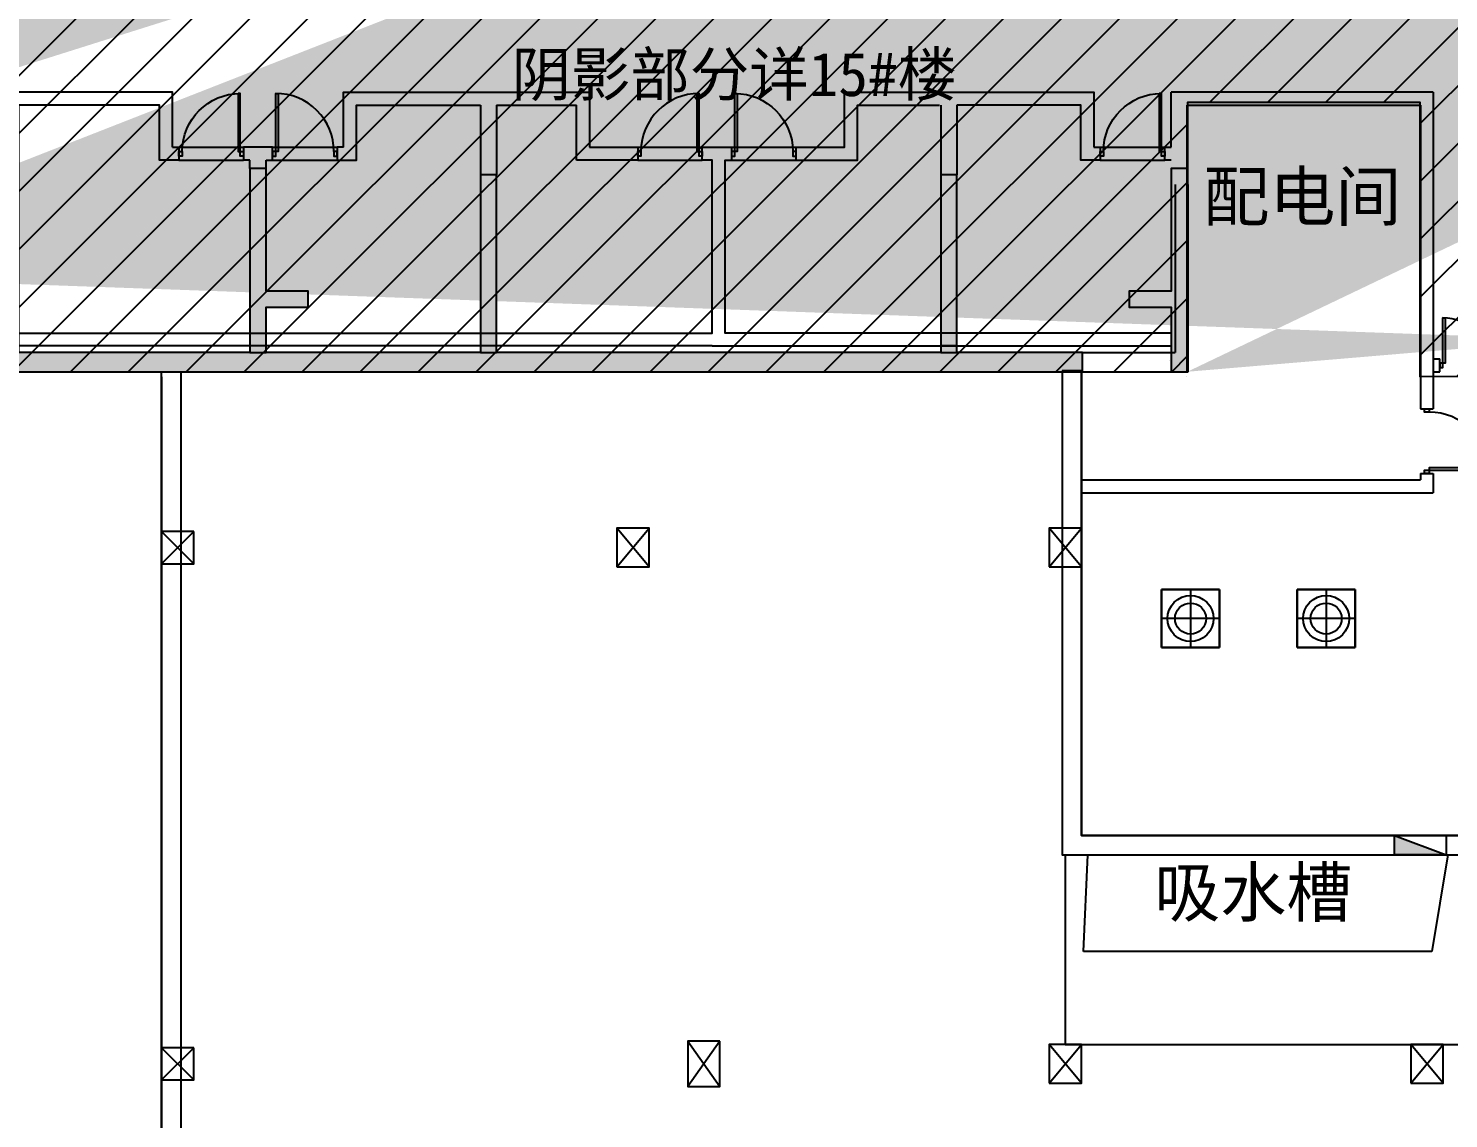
# Model space of a CAD drawing. Header units: millimetres. Extents: x 693907 to 1906102, y -24098 to 332602.
# Drawn here: x 748654 to 770654, y 136951 to 153846 of the extents above; entities that cross this region are included whole.
import ezdxf
from ezdxf.enums import TextEntityAlignment as Align

# ---------------------------------------------------------------- set-up
doc = ezdxf.new("R2010")
doc.units = ezdxf.units.MM
doc.header["$LTSCALE"] = 100
for name, color, linetype in [('-ACO-TTLB', 153, 'Continuous'), ('15#-HW-B1F$0$S-HATCH-S', 252, 'Continuous'), ('A-HATCH', 251, 'Continuous'), ('A-ROOM-IDEN', 31, 'Continuous'), ('A-WIND-IDEN', 244, 'Continuous'), ('A6-DK-B1F$0$A-CONC', 30, 'Continuous'), ('A6-DK-B1F$0$A-DOOR', 190, 'Continuous'), ('A6-DK-B1F$0$A-HOLE-WALL', 1, 'Continuous'), ('A6-DK-B1F$0$A-WALL', 2, 'Continuous'), ('A6-DK-BG-B1F$0$A-STAIR', 142, 'Continuous'), ('A6-W-B1$0$S-DK', 7, 'Continuous'), ('A6-W-B1$0$S-HATCH-X', 251, 'Continuous'), ('A6-W-B1$0$S-WALL-S', 4, 'Continuous'), ('B_阀门', 7, 'Continuous'), ('X-BF-15$0$A-HOLE-WALL', 1, 'Continuous'), ('X-BF-15$0$A-WALL', 2, 'Continuous'), ('X-BF-15$0$XU-CORE-SF$0$A-DOOR', 190, 'Continuous'), ('X-BF-15$0$XU-CORE-SF$0$XU-CORE-SF$0$A-STAIR', 142, 'Continuous'), ('xref(dwg引用图层)', 7, 'Continuous')]:
    doc.layers.add(name, color=color, linetype=linetype)
doc.layers.add('A6-W-B1$0$S-EDIT', color=241, linetype='Continuous', plot=False)
doc.styles.add('B_HZ', font='TXT', dxfattribs={"width": 0.8, "bigfont": 'GBCBIG'})
doc.styles.add('华文细黑', font='STXIHEI.TTF')

# ---------------------------------------------------------------- blocks, each defined once
blk = doc.blocks.new('*U271')
at = {"color": 0, "linetype": 'ByBlock', "lineweight": -2}
for points in [[(85, 935), (85, 35), (50, 35), (50, 935)], [(50, 35), (0, 35), (0, -35), (50, -35)], [(1000, 35), (950, 35), (950, -35), (1000, -35)]]:
    blk.add_lwpolyline(points, close=True, dxfattribs=at)
blk.add_arc((50, 35), 900, 360, 90, dxfattribs=at)
blk = doc.blocks.new('*U273')
at = {"color": 0, "linetype": 'ByBlock', "lineweight": -2}
for points in [[(-85, 935), (-85, 35), (-50, 35), (-50, 935)], [(-1000, 35), (-950, 35), (-950, -35), (-1000, -35)], [(-50, 35), (0, 35), (0, -35), (-50, -35)]]:
    blk.add_lwpolyline(points, close=True, dxfattribs=at)
blk.add_arc((-50, 35), 900, 90, 180, dxfattribs=at)
blk = doc.blocks.new('*U267')
at = {"layer": 'X-BF-15$0$A-HOLE-WALL'}
blk.add_lwpolyline([(100, 250), (0, 250), (0, 0), (100, 0)], close=True, dxfattribs=at)
blk.add_solid([(0, 250), (100, 0), (0, 0), (0, 250)], dxfattribs=at)
blk = doc.blocks.new('X-BF-15')
at = {"layer": 'X-BF-15$0$A-WALL'}
for p, q in [((31270, 4840), (27210, 4840)), ((27210, 3990), (27210, 4840)), ((31270, 4840), (31270, 690)), ((16510, 4640), (16510, 3560)), ((16760, 4640), (17997, 4640)), ((16760, 4640), (16760, 3560)), ((17997, 3790), (17997, 4640)), ((23640, 4640), (23640, 3561)), ((23890, 4640), (23890, 4640)), ((23890, 4640), (23890, 3561)), ((27460, 4640), (31070, 4640)), ((27460, 3660), (27460, 4640)), ((31070, 4640), (31070, 690)), ((18197, 3990), (18947, 3990)), ((18947, 3990), (18947, 3790)), ((12940, 3790), (12840, 3790)), ((12940, 3660), (12940, 3790)), ((13190, 3660), (13190, 3790)), ((18947, 3790), (17997, 3790)), ((27190, 690), (27190, 690)), ((27190, 690), (27190, 690)), ((27440, 440), (27440, 440))]:
    blk.add_line(p, q, dxfattribs=at)
for points in [[(11740, 3990), (11740, 4840), (9205, 4840)], [(14390, 3990), (14390, 4840), (18197, 4840), (18197, 3990)], [(11740, 3990), (11840, 3990), (11840, 3790), (11540, 3790), (11540, 4640), (9356, 4640), (9356, 810)], [(14390, 3990), (14290, 3990), (14290, 3790), (14590, 3790), (14590, 4640), (16510, 4640)], [(21400, 3790), (21400, 3990), (22150, 3990), (22150, 4840), (26010, 4840), (26010, 3990)], [(21400, 3790), (22350, 3790), (22350, 4640), (23620, 4640)], [(26010, 3990), (26110, 3990), (26110, 3790), (25810, 3790), (25810, 4640), (23890, 4640)], [(13190, 3790), (13290, 3790), (13290, 3990), (12840, 3990), (12840, 3790)], [(19947, 3790), (19947, 3990), (20400, 3990), (20400, 3790)], [(27210, 3790), (27110, 3790), (27110, 3990), (27210, 3990)], [(9356, 1110), (20100, 1110), (20100, 3790), (19947, 3790)], [(27210, 1110), (20300, 1110), (20300, 3790), (20400, 3790)], [(20100, 910), (20100, 910), (9356, 910)], [(20100, 910), (20100, 910), (27210, 910)], [(25835, 810), (27210, 810)], [(25835, 510), (27210, 510)]]:
    blk.add_lwpolyline(points, dxfattribs=at)
blk.add_lwpolyline([(20050, 3790), (20050, 3790)], close=True, dxfattribs=at)
at = {"layer": 'X-BF-15$0$XU-CORE-SF$0$XU-CORE-SF$0$A-STAIR'}
for p, q in [((11840, 3990), (12840, 3990)), ((13290, 3990), (14290, 3990)), ((18947, 3990), (19947, 3990)), ((20400, 3990), (21400, 3990)), ((26110, 3990), (27110, 3990)), ((11840, 3790), (12840, 3790)), ((13290, 3790), (14290, 3790)), ((18947, 3790), (19947, 3790)), ((20400, 3790), (21400, 3790)), ((26110, 3790), (27110, 3790))]:
    blk.add_line(p, q, dxfattribs=at)
at = {"layer": 'X-BF-15$0$A-HOLE-WALL', "rotation": 90}
for p in [(13190, 810), (16760, 810), (23891, 810)]:
    blk.add_blockref('*U267', p, dxfattribs=at)
at = {"layer": 'X-BF-15$0$XU-CORE-SF$0$A-DOOR', "extrusion": (0, 0, -1), "zscale": -1}
for name, p in [('*U271', (-12840, 3888)), ('*U273', (-20400, 3888)), ('*U271', (-27110, 3888))]:
    blk.add_blockref(name, p, dxfattribs=at)
at = {"layer": 'X-BF-15$0$XU-CORE-SF$0$A-DOOR', "extrusion": (0, 0, -1), "xscale": -1, "zscale": -1, "rotation": 359.9999984791494}
blk.add_blockref('*U271', (-13290, 3888), dxfattribs=at)
at = {"layer": 'X-BF-15$0$XU-CORE-SF$0$A-DOOR', "extrusion": (0, 0, -1), "xscale": -1, "zscale": -1}
blk.add_blockref('*U273', (-19947, 3888), dxfattribs=at)
blk = doc.blocks.new('15#-HW-B1F$0$1616121653', base_point=(510310, -168714))
at = {"layer": '15#-HW-B1F$0$S-HATCH-S'}
h = blk.add_hatch(color=256, dxfattribs=at)
h.dxf.hatch_style = 1
h.paths.add_polyline_path([(547710, -157424), (547010, -157424), (547010, -157674), (547460, -157674), (547460, -160364), (548320, -160364), (548320, -160114), (547710, -160114)], flags=17)
edge = h.paths.add_edge_path()
edge.add_line((551860, -166454), (551861, -167954))
edge.add_line((551861, -167954), (551861, -168004))
edge.add_line((551861, -168004), (551111, -168004))
edge.add_line((551111, -168004), (551111, -167754))
edge.add_line((551111, -167754), (551610, -167754))
edge.add_line((551610, -167754), (551610, -166454))
edge.add_line((551610, -166454), (551360, -166454))
edge.add_line((551360, -166454), (551360, -165954))
edge.add_line((551360, -165954), (551860, -165954))
edge.add_line((551860, -165954), (551860, -166454))
edge.add_line((551111, -162124), (551861, -162124))
edge.add_line((551861, -162124), (551861, -163774))
edge.add_line((551861, -163774), (551610, -163774))
edge.add_line((551610, -163774), (551610, -162374))
edge.add_line((551610, -162374), (549460, -162374))
edge.add_line((549460, -162374), (549460, -162124))
edge.add_line((549460, -162124), (550860, -162124))
edge.add_line((550860, -162124), (550860, -160364))
edge.add_line((550860, -160364), (550360, -160364))
edge.add_line((550360, -160364), (550360, -160114))
edge.add_line((550360, -160114), (550860, -160114))
edge.add_line((550860, -160114), (550860, -159264))
edge.add_line((550860, -159264), (550611, -159264))
edge.add_line((550611, -159264), (550611, -158764))
edge.add_line((550611, -158764), (551111, -158764))
edge.add_line((551111, -158764), (551111, -159264))
edge.add_line((551111, -159264), (551111, -160364))
edge.add_line((551111, -160364), (551110, -160364))
edge.add_line((551110, -160364), (551110, -162124))
edge.add_line((538820, -168004), (538820, -164854))
edge.add_line((538820, -164854), (538570, -164854))
edge.add_line((538570, -164854), (538570, -166754))
edge.add_line((538570, -166754), (537920, -166754))
edge.add_line((537920, -166754), (537920, -167004))
edge.add_line((537920, -167004), (538570, -167004))
edge.add_line((538570, -167004), (538570, -168004))
edge.add_line((538570, -168004), (538820, -168004))
edge.add_line((544750, -167504), (544750, -167004))
edge.add_line((544750, -167004), (545400, -167004))
edge.add_line((545400, -167004), (545400, -166754))
edge.add_line((545400, -166754), (544750, -166754))
edge.add_line((544750, -166754), (544750, -164854))
edge.add_line((544750, -164854), (544500, -164854))
edge.add_line((544500, -164854), (544500, -168004))
edge.add_line((544500, -168004), (544750, -168004))
edge.add_line((544750, -168004), (545000, -168004))
edge.add_line((545000, -168004), (545000, -167504))
edge.add_line((545000, -167504), (544750, -167504))
edge.add_line((511160, -166304), (511160, -168004))
edge.add_line((511160, -168004), (537195, -168004))
edge.add_line((537195, -168004), (537195, -167704))
edge.add_line((537195, -167704), (535251, -167704))
edge.add_line((535251, -167704), (535251, -164954))
edge.add_line((535251, -164954), (535001, -164954))
edge.add_line((535001, -164954), (535000, -167704))
edge.add_line((535000, -167704), (528120, -167704))
edge.add_line((528120, -167704), (528120, -164954))
edge.add_line((528120, -164954), (527870, -164954))
edge.add_line((527870, -164954), (527870, -167704))
edge.add_line((527870, -167704), (524550, -167704))
edge.add_line((524550, -167704), (524550, -167004))
edge.add_line((524550, -167004), (525200, -167004))
edge.add_line((525200, -167004), (525200, -166754))
edge.add_line((525200, -166754), (524550, -166754))
edge.add_line((524550, -166754), (524550, -164854))
edge.add_line((524550, -164854), (524300, -164854))
edge.add_line((524300, -164854), (524300, -167704))
edge.add_line((524300, -167704), (518620, -167704))
edge.add_line((518620, -167704), (518620, -164854))
edge.add_line((518620, -164854), (518370, -164854))
edge.add_line((518370, -164854), (518370, -166754))
edge.add_line((518370, -166754), (517720, -166754))
edge.add_line((517720, -166754), (517720, -167004))
edge.add_line((517720, -167004), (518370, -167004))
edge.add_line((518370, -167004), (518370, -167704))
edge.add_line((518370, -167704), (515050, -167704))
edge.add_line((515050, -167704), (515050, -164954))
edge.add_line((515050, -164954), (514800, -164954))
edge.add_line((514800, -164954), (514800, -167704))
edge.add_line((514800, -167704), (511460, -167704))
edge.add_line((511460, -167704), (511460, -165954))
edge.add_line((511460, -165954), (510660, -165954))
edge.add_line((510660, -165954), (510660, -162324))
edge.add_line((510660, -162324), (511210, -162324))
edge.add_line((511210, -162324), (511210, -163774))
edge.add_line((511210, -163774), (511460, -163774))
edge.add_line((511460, -163774), (511460, -162324))
edge.add_line((511460, -162324), (513660, -162324))
edge.add_line((513660, -162324), (513660, -162074))
edge.add_line((513660, -162074), (512311, -162074))
edge.add_line((512311, -162074), (512310, -160364))
edge.add_line((512310, -160364), (512610, -160364))
edge.add_line((512610, -160364), (512610, -160114))
edge.add_line((512610, -160114), (512311, -160114))
edge.add_line((512311, -160114), (512311, -157724))
edge.add_line((512311, -157724), (515410, -157724))
edge.add_line((515410, -157724), (515410, -160114))
edge.add_line((515410, -160114), (514800, -160114))
edge.add_line((514800, -160114), (514800, -160364))
edge.add_line((514800, -160364), (515660, -160364))
edge.add_line((515660, -160364), (515660, -157724))
edge.add_line((515660, -157724), (518370, -157724))
edge.add_line((518370, -157724), (518370, -159414))
edge.add_line((518370, -159414), (518193, -159414))
edge.add_line((518193, -159414), (518193, -159664))
edge.add_line((518193, -159664), (518943, -159664))
edge.add_line((518943, -159664), (518943, -159414))
edge.add_line((518943, -159414), (518620, -159414))
edge.add_line((518620, -159414), (518620, -156904))
edge.add_line((518620, -156904), (521100, -156904))
edge.add_line((521100, -156904), (521100, -157254))
edge.add_line((521100, -157254), (521450, -157254))
edge.add_line((521450, -157254), (521450, -159664))
edge.add_line((521450, -159664), (521700, -159664))
edge.add_line((521700, -159664), (521700, -156604))
edge.add_line((521700, -156604), (518320, -156604))
edge.add_line((518320, -156604), (518320, -157424))
edge.add_line((518320, -157424), (512011, -157424))
edge.add_line((512011, -157424), (512011, -160364))
edge.add_line((512011, -160364), (512011, -161974))
edge.add_line((512011, -161974), (510310, -161974))
edge.add_line((510310, -161974), (510310, -166304))
edge.add_line((510310, -166304), (511160, -166304))
edge.add_line((541720, -156654), (542020, -156654))
edge.add_line((541420, -156654), (544750, -156654))
edge.add_line((544750, -156654), (544750, -157424))
edge.add_line((544750, -157424), (545250, -157424))
edge.add_line((545250, -157424), (545250, -157674))
edge.add_line((545250, -157674), (544750, -157674))
edge.add_line((544750, -157674), (544750, -159414))
edge.add_line((544750, -159414), (544927, -159414))
edge.add_line((544927, -159414), (544927, -159664))
edge.add_line((544927, -159664), (544700, -159664))
edge.add_line((544700, -159664), (544177, -159664))
edge.add_line((544177, -159664), (544177, -159414))
edge.add_line((544177, -159414), (544500, -159414))
edge.add_line((544500, -159414), (544500, -156904))
edge.add_line((544500, -156904), (542020, -156904))
edge.add_line((542020, -156904), (542020, -157254))
edge.add_line((542020, -157254), (541670, -157254))
edge.add_line((541670, -157254), (541670, -159664))
edge.add_line((541670, -159664), (541420, -159664))
edge.add_line((541420, -159664), (541420, -157254))
edge.add_line((541420, -157254), (541420, -157254))
edge.add_line((541420, -157254), (541420, -156654))
edge.add_line((511160, -168514), (511560, -168514))
edge.add_line((511360, -168714), (511360, -168314))
edge.add_line((511460, -162374), (511460, -162374))
edge.add_line((524550, -154919), (524550, -154654))
edge.add_line((524550, -154654), (521100, -154654))
edge.add_line((521100, -154654), (521100, -155254))
edge.add_line((521100, -155254), (521700, -155254))
edge.add_line((521700, -155254), (521700, -154904))
edge.add_line((521700, -154904), (524300, -154904))
edge.add_line((524300, -154904), (524300, -155004))
edge.add_line((524300, -155004), (524300, -157674))
edge.add_line((524300, -157674), (525050, -157674))
edge.add_line((525050, -157674), (525050, -157424))
edge.add_line((525050, -157424), (524550, -157424))
edge.add_line((524550, -157424), (524550, -155219))
edge.add_line((524550, -155219), (524550, -155219))
edge.add_line((524550, -155219), (524550, -154919))
h = blk.add_hatch(color=256, dxfattribs=at)
h.dxf.hatch_style = 1
h.paths.add_polyline_path([(521700, -156604), (518320, -156604), (518320, -157424), (512011, -157424), (512011, -160364), (512011, -161974), (510310, -161974), (510310, -166304), (511160, -166304), (511160, -168004), (537195, -168004), (537195, -167704), (535251, -167704), (535251, -164954), (535001, -164954), (535000, -167704), (528120, -167704), (528120, -164954), (527870, -164954), (527870, -167704), (524550, -167704), (524550, -167004), (525200, -167004), (525200, -166754), (524550, -166754), (524550, -164854), (524300, -164854), (524300, -167704), (518620, -167704), (518620, -164854), (518370, -164854), (518370, -166754), (517720, -166754), (517720, -167004), (518370, -167004), (518370, -167704), (515050, -167704), (515050, -164954), (514800, -164954), (514800, -167704), (511460, -167704), (511460, -165954), (510660, -165954), (510660, -162324), (511210, -162324), (511210, -163774), (511460, -163774), (511460, -162324), (513660, -162324), (513660, -162074), (512311, -162074), (512310, -160364), (512610, -160364), (512610, -160114), (512311, -160114), (512311, -157724), (515410, -157724), (515410, -160114), (514800, -160114), (514800, -160364), (515660, -160364), (515660, -157724), (518370, -157724), (518370, -159414), (518193, -159414), (518193, -159664), (518943, -159664), (518943, -159414), (518620, -159414), (518620, -156904), (521100, -156904), (521100, -157254), (521450, -157254), (521450, -159664), (521700, -159664)])
h = blk.add_hatch(color=256, dxfattribs=at)
h.dxf.hatch_style = 1
h.paths.add_polyline_path([(538820, -164854), (538570, -164854), (538570, -166754), (537920, -166754), (537920, -167004), (538570, -167004), (538570, -168004), (538820, -168004)])
at = {"color": 0, "linetype": 'ByBlock', "lineweight": -2}
for points in [[(511160, -168004), (537195, -168004), (537195, -167704), (535251, -167704), (535251, -164954), (535001, -164954), (535000, -167704), (535000, -167704), (528120, -167704), (528120, -164954), (527870, -164954), (527870, -167704), (524550, -167704), (524550, -167004), (525200, -167004), (525200, -166754), (524550, -166754), (524550, -164854), (524300, -164854), (524300, -167704), (518620, -167704)], [(538820, -168004), (538820, -164854), (538570, -164854), (538570, -166754), (537920, -166754), (537920, -167004), (538570, -167004), (538570, -168004), (538820, -168004)]]:
    blk.add_lwpolyline(points, dxfattribs=at)
blk = doc.blocks.new('15#-HW-B1F')
at = {"color": 0, "linetype": 'ByBlock', "lineweight": -2}
blk.add_blockref('15#-HW-B1F$0$1616121653', (-1050, -200), dxfattribs=at)
blk = doc.blocks.new('BF1')
at = {"layer": 'xref(dwg引用图层)'}
blk.add_blockref('15#-HW-B1F', (-3070, 148015), dxfattribs=at)
blk = doc.blocks.new('A6-W-B1$0$Z-3')
at = {"layer": 'A6-W-B1$0$S-EDIT'}
for p, q in [((-250, 250), (250, -250)), ((250, 250), (-250, -250))]:
    blk.add_line(p, q, dxfattribs=at)
at = {"layer": 'A6-W-B1$0$S-WALL-S', "color": 0, "linetype": 'ByBlock', "lineweight": -2}
blk.add_lwpolyline([(250, 250), (-250, 250), (-250, -250), (250, -250), (250, 250)], dxfattribs=at)
blk = doc.blocks.new('A6-W-B1$0$Z-2')
at = {"layer": 'A6-W-B1$0$S-EDIT'}
for p, q in [((72869, 44139), (73369, 43539)), ((73369, 44139), (72869, 43539))]:
    blk.add_line(p, q, dxfattribs=at)
at = {"layer": 'A6-W-B1$0$S-WALL-S', "color": 0, "linetype": 'ByBlock', "lineweight": -2}
blk.add_lwpolyline([(73369, 44139), (72869, 44139), (72869, 43539), (73369, 43539), (73369, 44139)], dxfattribs=at)
blk = doc.blocks.new('A6-W-B1$0$Z-1')
at = {"layer": 'A6-W-B1$0$S-EDIT'}
for p, q in [((91833, 54151), (92533, 54651)), ((91833, 54651), (92533, 54151))]:
    blk.add_line(p, q, dxfattribs=at)
at = {"layer": 'A6-W-B1$0$S-WALL-S', "color": 0, "linetype": 'ByBlock', "lineweight": -2}
blk.add_lwpolyline([(91833, 54651), (91833, 54151), (92533, 54151), (92533, 54651), (91833, 54651)], dxfattribs=at)
blk = doc.blocks.new('*U412')
at = {"layer": 'A6-W-B1$0$S-HATCH-X'}
blk.add_hatch(color=256, dxfattribs=at).paths.add_polyline_path([(0, 0), (0, -800), (300, 0)])
at = {"layer": 'A6-W-B1$0$S-DK'}
blk.add_line((300, 0), (0, -800), dxfattribs=at)
blk.add_lwpolyline([(0, 0), (300, 0), (300, -800), (0, -800)], close=True, dxfattribs=at)
blk = doc.blocks.new('A6-W-B1', base_point=(85957, 40190))
at = {"layer": 'A6-W-B1$0$S-WALL-S'}
for points in [[(94757, 173290), (94457, 173290), (94457, 188715), (94757, 188715), (94757, 173290)], [(108407, 188730), (108407, 181230), (130107, 181230), (130107, 162780), (122407, 162780), (122407, 174240), (94757, 174240), (94757, 173940), (122107, 173940), (122107, 162480), (130407, 162480), (130407, 181530), (108707, 181530), (108707, 188730), (108407, 188730)]]:
    blk.add_lwpolyline(points, dxfattribs=at)
at = {"layer": 'A6-W-B1$0$S-DK', "rotation": 90}
blk.add_blockref('*U412', (113557, 181230), dxfattribs=at)
at = {"layer": 'A6-W-B1$0$S-WALL-S'}
for p in [(94707, 185990), (94707, 177990)]:
    blk.add_blockref('A6-W-B1$0$Z-3', p, dxfattribs=at)
for name, p, rotation in [('A6-W-B1$0$Z-2', (174877, 229829), 180), ('A6-W-B1$0$Z-2', (181577, 229829), 180), ('A6-W-B1$0$Z-1', (48456, 270173), 270), ('A6-W-B1$0$Z-2', (181577, 221829), 180), ('A6-W-B1$0$Z-2', (187177, 221829), 180)]:
    blk.add_blockref(name, p, dxfattribs=dict(at, rotation=rotation))
blk = doc.blocks.new('B-闸阀')
at = {"layer": 'B_阀门'}
for p, q in [((175, 125), (-175, -125)), ((175, -125), (-175, 125)), ((-175, 125), (-175, -125)), ((0, 125), (0, -125)), ((175, 125), (175, -125))]:
    blk.add_line(p, q, dxfattribs=at)
at = {"style": 'B_HZ', "width": 0.8, "flags": 9}
blk.add_attdef('规格', text='', height=300, dxfattribs=at).set_placement((0, 0), align=Align.MIDDLE)
blk.add_attdef('名称', text='', height=300, dxfattribs=at).set_placement((0, 0), align=Align.BOTTOM_CENTER)
blk.add_attdef('单位', text='', height=300, dxfattribs=at).set_placement((0, 0), align=Align.TOP_CENTER)
blk = doc.blocks.new('B-截止阀SMALL')
blk.add_hatch(color=256).paths.add_polyline_path([(-100, 0, 1), (100, 0, 1)])
for p, q in [((-150, 200), (150, 200)), ((0, 100), (0, 200))]:
    blk.add_line(p, q)
blk.add_circle((0, 0), 100)
at = {"style": 'B_HZ', "width": 0.8, "flags": 9}
blk.add_attdef('规格', text='', height=300, dxfattribs=at).set_placement((0, 0), align=Align.MIDDLE)
blk.add_attdef('名称', text='', height=300, dxfattribs=at).set_placement((0, 0), align=Align.BOTTOM_CENTER)
blk.add_attdef('单位', text='', height=300, dxfattribs=at).set_placement((0, 0), align=Align.TOP_CENTER)
blk = doc.blocks.new('A$C37151DEA')
for p, q in [((7990, -650), (7090, -650)), ((7090, -650), (7090, -1550)), ((7090, -1550), (7090, -650)), ((7090, -650), (7990, -650)), ((7540, -650), (7540, -1550)), ((7990, -1550), (7990, -650)), ((7990, -650), (7990, -1550)), ((10090, -650), (9190, -650)), ((9190, -650), (9190, -1550)), ((9190, -1550), (9190, -650)), ((9190, -650), (10090, -650)), ((9640, -650), (9640, -1550)), ((10090, -1550), (10090, -650)), ((10090, -650), (10090, -1550)), ((13290, -650), (12390, -650)), ((12390, -650), (12390, -1550)), ((12390, -1550), (12390, -650)), ((12390, -650), (13290, -650)), ((12840, -650), (12840, -1550)), ((13290, -1550), (13290, -650)), ((13290, -650), (13290, -1550)), ((15890, -650), (14990, -650)), ((14990, -650), (14990, -1550)), ((14990, -1550), (14990, -650)), ((14990, -650), (15890, -650)), ((15440, -650), (15440, -1550)), ((15890, -1550), (15890, -650)), ((15890, -650), (15890, -1550)), ((17309, -1197, 0), (17309, -1047, 0)), ((18165, -1197, 0), (18165, -1047, 0)), ((7990, -1100), (7090, -1100)), ((10090, -1100), (9190, -1100)), ((13290, -1100), (12390, -1100)), ((15890, -1100), (14990, -1100)), ((7090, -1550), (7990, -1550)), ((7990, -1550), (7090, -1550)), ((9190, -1550), (10090, -1550)), ((10090, -1550), (9190, -1550)), ((12390, -1550), (13290, -1550)), ((13290, -1550), (12390, -1550)), ((14990, -1550), (15890, -1550)), ((15890, -1550), (14990, -1550)), ((17310, -2150), (17570, -1890)), ((17310, -1890), (17570, -2150)), ((17903, -2150), (18163, -1890)), ((17903, -1890), (18163, -2150))]:
    blk.add_line(p, q)
for points in [[(18390, -2450), (17090, -2450), (17090, 50), (18390, 50)], [(17310, -2150), (17570, -2150), (17570, -1890), (17310, -1890)], [(17903, -2150), (18163, -2150), (18163, -1890), (17903, -1890)]]:
    blk.add_lwpolyline(points, close=True)
for centre, radius in [((17735, -395, 0), 400), ((17733, -403, 0), 75)]:
    blk.add_circle(centre, radius)
for centre, major_axis, start_param, end_param in [((7540, -1100), (-252, 252), 2.356194490192342, 8.639379797371928), ((7540, -1100), (-170, 170), 2.356194490192322, 8.639379797371909), ((9640, -1100), (-252, 252), 2.356194490192342, 8.639379797371928), ((9640, -1100), (-170, 170), 2.356194490192322, 8.639379797371909), ((12840, -1100), (-252, 252), 2.356194490192342, 8.639379797371928), ((12840, -1100), (-170, 170), 2.356194490192322, 8.639379797371909), ((15440, -1100), (-252, 252), 2.356194490192342, 8.639379797371928), ((15440, -1100), (-170, 170), 2.356194490192322, 8.639379797371909)]:
    blk.add_ellipse(centre, major_axis=major_axis, ratio=1, start_param=start_param, end_param=end_param)
at = {"extrusion": (0, 0, -1)}
for name, p, xscale, yscale, zscale, rotation in [('B-截止阀SMALL', (-17583, -592, 0), 0.4999999999999999, 0.4999999999999999, -0.5, 0.0008811852176940638), ('B-闸阀', (-17733, -794, 0), 0.5000000000000001, 0.5000000000000001, -0.5000000000000001, 90.00088118521771), ('B-闸阀', (-17440, -1579), 0.4999999999999999, 0.4999999999999999, -0.5, 270.0008811851908), ('B-闸阀', (-18033, -1579), 0.4999999999999999, 0.4999999999999999, -0.5, 270.0008811852177)]:
    blk.add_blockref(name, p, dxfattribs=dict(at, xscale=xscale, yscale=yscale, zscale=zscale, rotation=rotation))
blk = doc.blocks.new('A6-DK-BG-B1F')
at = {"layer": 'A6-DK-BG-B1F$0$A-STAIR'}
for p, q in [((22784, 139540, 1200), (22850, 141040, 1200)), ((22850, 141040, 1200), (28424, 141040, 1200)), ((28424, 141040), (28180, 139540, 1200)), ((28180, 139540, 1200), (22784, 139540, 1200))]:
    blk.add_line(p, q, dxfattribs=at)
blk.add_lwpolyline([(22500, 141040), (22500, 138100), (44050, 138100), (44150, 138100), (44150, 141040)], dxfattribs=at)
blk = doc.blocks.new('dttc')
at = {"layer": 'A-HATCH'}
h = blk.add_hatch(dxfattribs=at)
h.set_pattern_fill('ANSI31', color=256, scale=200)
h.paths.add_polyline_path([(-2420, 154555), (-3270, 154555), (-3270, 148525), (24400, 148525), (24398, 152705), (27992, 152705), (27994, 148450), (37480, 148455), (37430, 154405), (36680, 154405), (36680, 159125), (30320, 159105), (30320, 159875), (27241, 159875), (27267, 161853), (24140, 161875), (24140, 159105), (21180, 159105), (21180, 157812), (13080, 157812), (13080, 159105), (10120, 159105), (10120, 161875), (7050, 161875), (7050, 159925), (3890, 159925), (3890, 159105), (-2420, 159105)])
blk.add_lwpolyline([(-3270, 148525), (24400, 148525), (24398, 152705), (27992, 152705), (27994, 148450), (37480, 148455), (37430, 154405), (36680, 154405), (36680, 159125), (30320, 159105), (30320, 159875), (27241, 159875), (27267, 161853), (24140, 161875), (24140, 159105), (21180, 159105), (21180, 157812), (13080, 157812), (13080, 159105), (10120, 159105), (10120, 161875), (7050, 161875), (7050, 159925), (3890, 159925)], dxfattribs=at)
at = {"layer": 'A-WIND-IDEN', "style": '华文细黑'}
blk.add_text('阴影部分详15#楼', height=675, dxfattribs=at).set_placement((17372, 152797), align=Align.CENTER)
blk = doc.blocks.new('*U442')
at = {"linetype": 'ByBlock', "lineweight": -2}
for points in [[(0, -35), (50, -35), (50, 35), (0, 35)], [(1450, -35), (1500, -35), (1500, 35), (1450, 35)], [(85, -735), (85, -35), (50, -35), (50, -735)], [(1415, -735), (1415, -35), (1450, -35), (1450, -735)]]:
    blk.add_lwpolyline(points, close=True, dxfattribs=at)
for centre, start, end in [((50, -35), 270, 0), ((1450, -35), 180, 270)]:
    blk.add_arc(centre, 700, start, end, dxfattribs=at)
blk = doc.blocks.new('*U462')
at = {"color": 0, "linetype": 'ByBlock', "lineweight": -2}
for points in [[(35, 1000), (35, 950), (-35, 950), (-35, 1000)], [(35, 50), (35, 0), (-35, 0), (-35, 50)], [(935, 85), (35, 85), (35, 50), (935, 50)]]:
    blk.add_lwpolyline(points, close=True, dxfattribs=at)
blk.add_arc((35, 50), 900, 0, 90, dxfattribs=at)

msp = doc.modelspace()

# ---------------------------------------------------------------- linework, layer by layer
at = {"layer": 'A6-DK-B1F$0$A-CONC'}
for p, q in [((764666.9, 148523.2), (764666.9, 141040)), ((764966.9, 148523.2), (764966.9, 141340)), ((750716.9, 148448.2), (750716.9, 133100)), ((751016.9, 148448.2), (751016.9, 133750)), ((764966.9, 141340), (786666.9, 141340)), ((764666.9, 141040), (786366.9, 141040))]:
    msp.add_line(p, q, dxfattribs=at)
at = {"layer": 'A6-DK-B1F$0$A-HOLE-WALL'}
msp.add_lwpolyline([(769816.9, 141340), (770616.9, 141340), (770616.9, 141040), (769816.9, 141040)], close=True, dxfattribs=at)
at = {"layer": 'A6-DK-B1F$0$A-WALL'}
for p, q in [((766416.9, 151425), (766416.9, 148825)), ((766616.9, 151425), (766616.9, 148525)), ((770216.9, 151425), (770216.9, 147950)), ((770416.9, 151425), (770416.9, 147950)), ((764966.9, 148825), (766416.9, 148825)), ((770416.9, 148725), (770516.9, 148725)), ((770516.9, 148525), (770516.9, 148725)), ((764966.9, 148525), (766616.9, 148525)), ((770416.9, 148525), (770516.9, 148525)), ((770216.9, 147950), (770416.9, 147950)), ((764966.9, 146850), (770216.9, 146850)), ((770216.9, 146950), (770216.9, 146850)), ((770216.9, 146950), (770416.9, 146950)), ((770416.9, 146950), (770416.9, 146650)), ((764966.9, 146650), (770416.9, 146650))]:
    msp.add_line(p, q, dxfattribs=at)

# ---------------------------------------------------------------- block references
at = {"layer": '-ACO-TTLB'}
for name in ['BF1', 'dttc']:
    msp.add_blockref(name, (742216.9, 0), dxfattribs=at)
at = {"layer": 'A6-DK-B1F$0$A-DOOR', "rotation": 180}
msp.add_blockref('*U442', (772016.9, 148625), dxfattribs=at)
at = {"layer": 'A6-DK-B1F$0$A-DOOR'}
msp.add_blockref('*U462', (770316.9, 146950), dxfattribs=at)
at = {"layer": 'xref(dwg引用图层)'}
for name, p in [('A6-W-B1', (742216.9, 0)), ('A6-DK-BG-B1F', (742216.9, 0)), ('X-BF-15', (739146.9, 148015)), ('A$C37151DEA', (759116.9, 145800))]:
    msp.add_blockref(name, p, dxfattribs=at)

# ---------------------------------------------------------------- texts
at = {"layer": 'A-ROOM-IDEN', "style": '华文细黑'}
for s, p in [('配电间', (768389.3, 150867.7)), ('吸水槽', (767628.7, 140085.4))]:
    msp.add_text(s, height=750, dxfattribs=at).set_placement(p, align=Align.CENTER)

doc.saveas('drawing.dxf')
